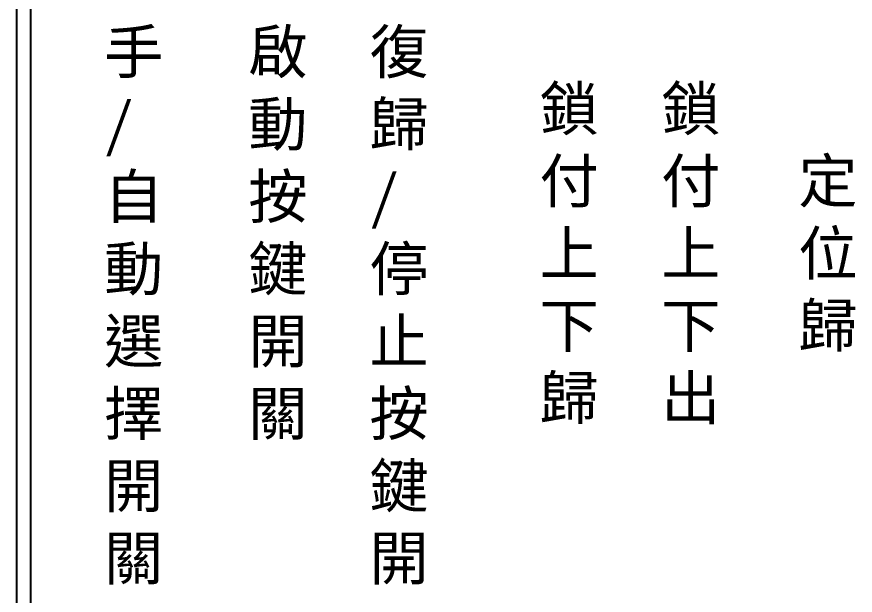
# Model space of a CAD drawing. Extents: x 325 to 612, y 3 to 207.
# Drawn here: x 325.3 to 400.6, y 46.4 to 98.4 of the extents above; entities that cross this region are included whole.
import ezdxf

# ---------------------------------------------------------------- set-up
doc = ezdxf.new("R2010")
doc.units = 0
doc.layers.add('圖框層', color=7, linetype='CONTINUOUS')
doc.layers.add('標尺寸層', color=3, linetype='CONTINUOUS')
doc.styles.add('CNS', font='romanc.shx', dxfattribs={"bigfont": 'chineset.shx'})

msp = doc.modelspace()

# ---------------------------------------------------------------- linework, layer by layer
at = {"layer": '圖框層', "color": 7}
for p, q in [((325.319, 3), (325.319, 206.969)), ((326.569, 4.25), (326.569, 205.719))]:
    msp.add_line(p, q, dxfattribs=at)

# ---------------------------------------------------------------- texts
at = {"layer": '標尺寸層', "color": 7, "char_height": 3.9, "width": 4.96081, "style": 'CNS'}
for s, insert, attachment_point in [('{\\fDFKai-SB|b0|i0|c136|p65;手\\P/自動選擇開關}', (333.16, 97.234), 1), ('{\\fDFKai-SB|b0|i0|c136|p65;啟動按鍵開關}', (346.119, 97.234), 1), ('{\\fDFKai-SB|b0|i0|c136|p65;復歸\\P/\\P停止按鍵開關}', (356.998, 97.234), 1), ('{\\fDFKai-SB|b0|i0|c136|p65;鎖付上下歸}', (374.931, 76.973), 5), ('{\\fDFKai-SB|b0|i0|c136|p65;鎖付上下出}', (385.859, 76.973), 5), ('{\\fDFKai-SB|b0|i0|c136|p65;定位歸}', (398.179, 76.973), 5)]:
    msp.add_mtext(s, dxfattribs=dict(at, insert=insert, attachment_point=attachment_point))

doc.saveas('drawing.dxf')
